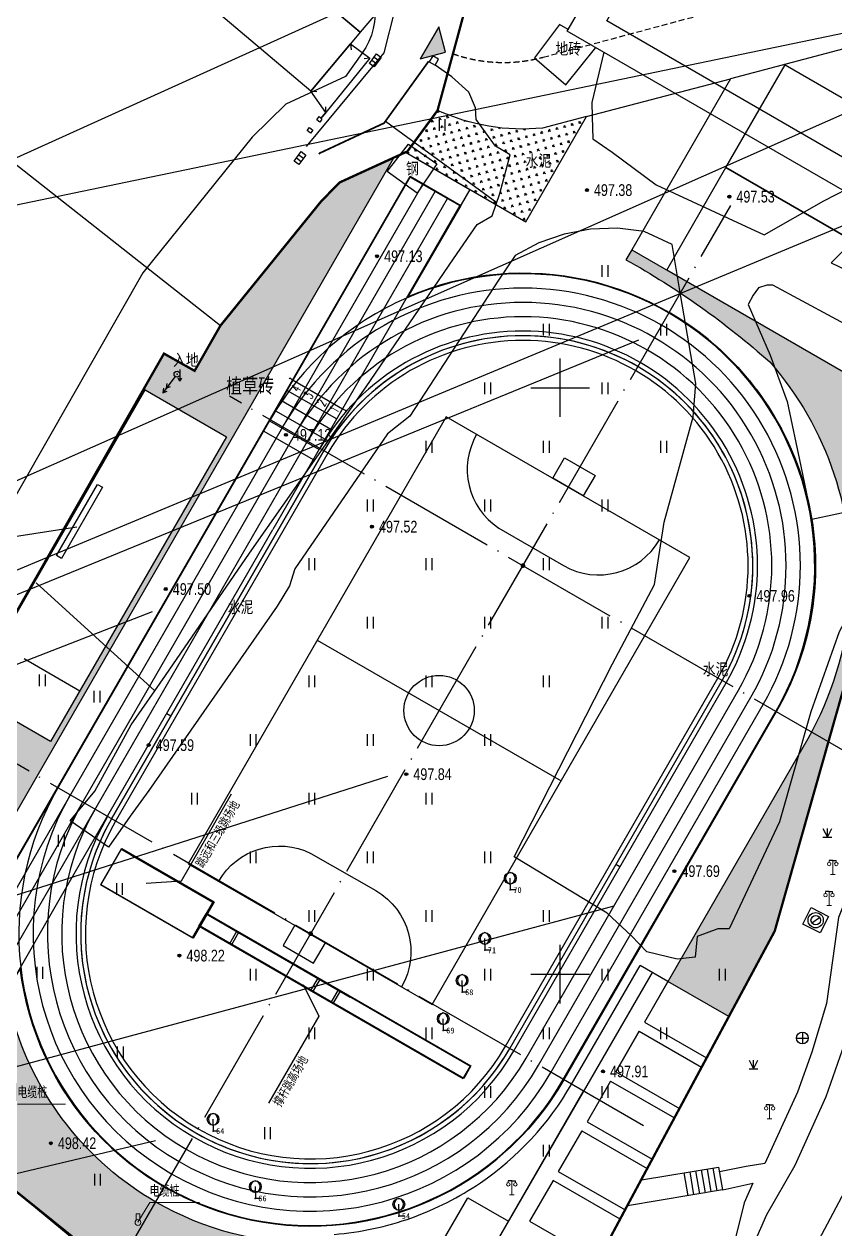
# Model space of a CAD drawing. Header units: millimetres. Extents: x 216654360 to 218309126, y 218099985 to 219647706.
# Drawn here: x 217254294 to 217323430, y 219128281 to 219230996 of the extents above; entities that cross this region are included whole.
import ezdxf
from ezdxf.enums import TextEntityAlignment as Align

# ---------------------------------------------------------------- set-up
doc = ezdxf.new("R2010")
doc.units = ezdxf.units.MM
doc.header["$LTSCALE"] = 1000
for name, pattern in [('__DASHED__', [0.75, 0.5, -0.25]), ('CENTER', [2, 1.25, -0.25, 0.25, -0.25]), ('DASH', [0.35, 0.25, -0.1]), ('DOTE', [2.4200000000000004, 2, -0.2, 0.02, -0.2]), ('X2', [3, 1, -1, 1]), ('X27', [1.5, 0.5, -0.5, 0.5]), ('X36', [2, 0.5, -1, 0.5])]:
    doc.linetypes.add(name, pattern=pattern)
doc.layers.add('A-ANNO-REVC', color=6, linetype='Continuous', plot=False)
for name, color, linetype in [('A-FLOR-STRS', 51, 'Continuous'), ('A-SITE-TER', 251, 'Continuous'), ('ATXT', 3, 'Continuous'), ('DOTE', 1, 'Continuous'), ('PUB_DIM', 3, 'Continuous'), ('PUB_TEXT', 7, 'Continuous'), ('XLD_landscape', 11, 'Continuous'), ('Xwho-plan-sport', 66, 'Continuous'), ('排水', 6, 'Continuous'), ('景观', 31, 'Continuous'), ('测绘建筑物外轮廓', 50, 'Continuous'), ('现状乔木', 5, 'Continuous'), ('现状植物', 3, 'Continuous'), ('球场', 150, 'Continuous')]:
    doc.layers.add(name, color=color, linetype=linetype)
doc.styles.add('_SIMPLEX', font='SIMPLEX.shx', dxfattribs={"width": 0.6})
doc.styles.add('MM', font='simhei.ttf', dxfattribs={"width": 0.75, "height": 6})
doc.styles.get("Standard").update_dxf_attribs({"font": 'gbenor.shx', "bigfont": 'gbcbig.shx'})
doc.styles.add('XDXT', font='')
doc.styles.add('xy', font='宋体')
doc.styles.add('ZDXT', font='')
doc.styles.add('细等线体', font='')
doc.styles.get('XDXT').set_extended_font_data('FZXiDengXian-Z06S')
doc.styles.get('ZDXT').set_extended_font_data('FZZhongDengXian-Z07S')
doc.styles.get('细等线体').set_extended_font_data('FZXiDengXian-Z06S')
doc.linetypes.add('X1', pattern='A,0,[5,dblct.shx,S=0.3,R=0,X=0,Y=0],-1.6,[5,dblct.shx,S=0.3,R=0,X=0,Y=0]', length=1.6)
doc.linetypes.add('X22_L', pattern='A,5,[14,dblct.shx,S=0.5,R=0,X=0,Y=0.25],5', length=10)
doc.linetypes.add('X23_L', pattern='A,4.5,[7,dblct.shx,S=1,R=0,X=0,Y=0],4.5,-0.5,[12,dblct.shx,S=1,R=0,X=0,Y=0],-0.5,0', length=10)
doc.linetypes.add('X6_L', pattern='A,0.75,[7,dblct.shx,S=0.5,R=0,X=0,Y=0],1.5,[5,dblct.shx,S=0.2,R=0,X=0,Y=0.4],0.75', length=3)
pattern_1 = [(359.999999999988, (-63844.88296464086, -570245.9926502109), (476.2500000000981, 476.2499999999026), [238.125, -714.3749999999999]), (90, (-63725.82046464086, -570365.0551502109), (-476.2499999999026, 476.2500000000981), [238.125, -714.375])]

# ---------------------------------------------------------------- blocks, each defined once
blk = doc.blocks.new('123gtyyjj')
at = {"color": 7, "linetype": 'Continuous', "flags": 128}
blk.add_lwpolyline([(-527.0574268995551, -1139.23840851459), (-519.791128333789, -1139.470122392522, -0.3713994630840571), (-516.2468867022253, -1142.726528272673, -0.002052766708854072), (-517.1386922465172, -1223.32203018124, 0.2248440029308962), (-514.781510246903, -1226.782325319247), (-507.3806189044117, -1229.406677968451), (-501.6573769803945, -1230.125347456546, -0.4073012685271469), (-496.4356623107014, -1236.685111815401), (-496.6782643723855, -1239.072775829642), (-499.8855561622622, -1243.655771415739), (-500.9868669137068, -1247.538445407816), (-503.2720945466135, -1262.195659277088), (-502.9813821780845, -1324.337881003972), (-500.9967422551126, -1351.24193974043)], format="xyb", dxfattribs=at)
blk = doc.blocks.new('A$C1AC2724C')
at = {"linetype": 'Continuous'}
h = blk.add_hatch(color=1, dxfattribs=at)
h.dxf.hatch_style = 1
h.paths.add_polyline_path([(-1578.000000000087, 1578.000000000116), (-1578.000000000029, -1578), (-1.455191522836685e-11, 0)])
at = {"color": 1, "linetype": 'Continuous', "flags": 128}
blk.add_lwpolyline([(-1578.000000000087, 1578.000000000116), (-1578.000000000029, -1578), (-1.455191522836685e-11, 0), (-1578.000000000058, 1578.000000000087)], dxfattribs=at)
blk = doc.blocks.new('gc041')
at = {"layer": 'A-SITE-TER'}
for p, q in [((-1, 0.5), (1, 0.5)), ((-1, -0.5), (-1, 0.5)), ((-0.3300000000000001, 0.5), (-0.3300000000000001, -0.5)), ((0.3300000000000001, 0.5), (0.3300000000000001, -0.5)), ((1, 0.5), (1, -0.5)), ((1, -0.5), (-1, -0.5))]:
    blk.add_line(p, q, dxfattribs=at)
blk = doc.blocks.new('gc011a')
at = {"layer": 'A-SITE-TER'}
for p, q in [((-0.6696933130433411, -0.4376195453416513), (0.6696933130433411, 0.4376195453416513)), ((0.8, -1.959370166115804e-16), (0.8, 0))]:
    blk.add_line(p, q, dxfattribs=at)
for radius in [1.3, 0.8]:
    blk.add_circle((0, 0), radius, dxfattribs=at)
blk = doc.blocks.new('gc097')
at = {"layer": 'A-SITE-TER', "lineweight": 15}
for p, q in [((-0.6, 2.4), (-0.6, 2.1)), ((0, 0), (0, 2.4)), ((0.6000000000000001, 2.4), (0.6000000000000001, 2.1)), ((-0.4, 0), (0.3999999999999999, 0))]:
    blk.add_line(p, q, dxfattribs=at)
at = {"layer": 'A-SITE-TER'}
for q in [(-0.6, 2.4), (0.6000000000000001, 2.4)]:
    blk.add_line((0, 2.4), q, dxfattribs=at)
at = {"layer": 'A-SITE-TER', "lineweight": 15}
for centre in [(-0.6, 1.8), (0.6000000000000001, 1.8)]:
    blk.add_circle(centre, 0.3, dxfattribs=at)
blk = doc.blocks.new('gc360')
at = {"layer": 'A-SITE-TER', "linetype": 'Continuous'}
for points in [[(0, 0.9999999999999911), (0, -1.000000000000009)], [(-1, -8.881784197001252e-15), (1, -8.881784197001252e-15)]]:
    blk.add_lwpolyline(points, dxfattribs=at)
blk.add_circle((0, -8.881784197001252e-15), 1, dxfattribs=at)
blk = doc.blocks.new('gc124')
at = {"layer": 'A-SITE-TER'}
for p, q in [((-0.75, 1.5), (0, 0)), ((-0.75, 0), (0.75, 0)), ((0, 0), (0, 1.5)), ((0, 0), (0.75, 1.5))]:
    blk.add_line(p, q, dxfattribs=at)
blk = doc.blocks.new('gc200')
at = {"layer": 'A-SITE-TER'}
h = blk.add_hatch(color=256, dxfattribs=at)
edge = h.paths.add_edge_path()
edge.add_arc((0, -5.551115123125783e-17), 0.2500000000000001, 0, 360)
blk.add_circle((0, -5.551115123125783e-17), 0.2500000000000001, dxfattribs=at)
blk = doc.blocks.new('gc121')
at = {"layer": 'A-SITE-TER'}
for p, q in [((-0.5, 0), (-0.5, 2)), ((0.5, 0), (0.5, 2))]:
    blk.add_line(p, q, dxfattribs=at)
blk = doc.blocks.new('gc170')
at = {"layer": 'A-SITE-TER', "linetype": 'Continuous'}
blk.add_circle((0, 0), 0.5, dxfattribs=at)
blk = doc.blocks.new('gc013a')
at = {"layer": 'A-SITE-TER', "linetype": 'Continuous'}
blk.add_line((0.5, 0), (4, 0), dxfattribs=at)
at = {"layer": 'A-SITE-TER', "linetype": 'Continuous', "flags": 128}
for points in [[(2.30721234484872, -0.40005657708628), (3, 0), (2.30721234484872, 0.4000565770862801)], [(3.30721234484872, -0.40005657708628), (4, 0), (3.30721234484872, 0.4000565770862801)]]:
    blk.add_lwpolyline(points, dxfattribs=at)
blk = doc.blocks.new('gc232')
at = {"layer": 'A-SITE-TER'}
blk.add_line((0.5, 0.8321662187126364), (0.5, -1.167833781287364), dxfattribs=at)
for points in [[(0.5, -1.167833781287364), (0.2000000000000001, -0.6482185390167003)], [(0.5, -1.167833781287364), (0.8, -0.6482185390167005)]]:
    blk.add_lwpolyline(points, dxfattribs=at)
blk.add_circle((0, 0), 0.5, dxfattribs=at)
blk = doc.blocks.new('gc370')
at = {"layer": 'A-SITE-TER', "lineweight": 15}
for points in [[(0, 1), (-0.2999999999999998, 1)], [(-0.2999999999999998, 1), (-0.2999999999999998, -0.09999999999999987)], [(0, 1), (0.2999999999999998, 1)], [(0.2999999999999998, 1), (0.2999999999999998, -0.09999999999999964)]]:
    blk.add_lwpolyline(points, dxfattribs=at)
blk.add_circle((0, -0.5), 0.5, dxfattribs=at)
blk = doc.blocks.new('gc143')
at = {"layer": 'A-SITE-TER'}
for p, q in [((2.498001805406602e-16, 1), (9.593355060531668e-17, 2)), ((2.498001805406602e-16, 1), (2.498001805406602e-16, 0)), ((1, 0), (0, 0))]:
    blk.add_line(p, q, dxfattribs=at)
for centre, start, end in [((0.2249999999999998, 2), 102.6803834918198, 257.3196165081802), ((-0.2249999999999998, 2), 282.6803834918198, 77.31961650818025)]:
    blk.add_arc(centre, 1.025, start, end, dxfattribs=at)
blk = doc.blocks.new('A$C09f80991')
at = {"layer": 'A-SITE-TER', "linetype": 'X22_L'}
blk.add_lwpolyline([(96.80441727308789, -304.2640831141616, 0.1500020036257929, 0.1500020036257929, 0), (101.0639113387733, -296.3641871665604, 0.1500019976735247, 0.1500019976735247, 0), (103.503446119139, -291.8371683387377, 0.150001998554918, 0.150001998554918, 0), (103.7713614291861, -291.336202080216, 0.1500019991546205, 0.1500019991546205, 0), (106.8951914843346, -285.5492973285727, 0.1500019995584452, 0.1500019995584452, 0), (112.2120762579725, -275.5955452280468, 0.1500019995232831, 0.1500019995232831, 0), (124.563637647283, -252.5969812900003, 0.1500019970047191, 0.1500019970047191, 0), (131.4208562414569, -228.4363109034603, 0.1500019996875129, 0.1500019996875129, 0), (136.9018733185076, -221.4112980511272, 0.1500019995552189, 0.1500019995552189, 0), (143.6754873098398, -212.8108607851027, 0.1500019995599257, 0.1500019995599257, 0), (148.5267507692624, -206.6219208464317, 0.150001998267992, 0.150001998267992, 0), (151.5841604621382, -202.9026184447575, 0.1500019974769869, 0.1500019974769869, 0), (157.2896734706301, -196.6912357104593, 0.1500019983344111, 0.1500019983344111, 0), (159.334759216581, -194.4768103980459, 0.1500019975095664, 0.1500019975095664, 0), (162.3393847070984, -190.9599084397487, 0.1500019987535852, 0.1500019987535852, 0), (167.5775806432357, -184.8868497244548, 0.1500019985253801, 0.1500019985253801, 0), (171.0947713805654, -180.7857939793321, 0.1500020001345159, 0.1500020001345159, 0), (171.3916973047308, -180.3496974004374, 0.1500020001111042, 0.1500020001111042, 0), (174.4326631739677, -174.9420146553894, 0.1500019998689305, 0.1500019998689305, 0), (176.5649921281147, -171.1501409587217, 0.1500019998820064, 0.1500019998820064, 0), (181.8955393239448, -161.7500720811659, 0.1500019979400238, 0.1500019979400238, 0), (179.4519770749612, -152.1075319104129, 0.150002000333998, 0.150002000333998, 0), (189.2925268666877, -133.7306198875012, 0.1500019986040233, 0.1500019986040233, 0)], format="xyseb", dxfattribs=at)
at = {"layer": 'A-SITE-TER', "linetype": 'X2', "flags": 128}
blk.add_lwpolyline([(62.0779160806851, -149.9965782547661), (90.68808076306595, -174.2012221279438), (89.20555424800841, -175.9487553118088), (60.90053112400346, -152.038156059687)], dxfattribs=at)
at = {"layer": 'A-SITE-TER', "linetype": 'Continuous', "flags": 128}
for points in [[(60.90053112400346, -152.038156059687), (72.47963811230147, -161.8195784482814), (79.28965935230372, -167.5723272821051), (89.20555424800841, -175.9487553118088), (88.36847187331296, -176.9467047348735), (84.99804700000095, -180.9648440000019), (57.57699562580092, -157.8011448498874)], [(88.36847187331296, -176.9467047348735), (90.0351559999981, -178.1503910000029), (86.26757799999905, -182.8027339999971), (84.99804700000095, -180.9648440000019), (88.36847187331296, -176.9467047348735)], [(88.36847187331296, -176.9467047348735), (88.43015579433995, -177.4428852401907)], [(90.0351559999981, -178.1503910000029), (89.53952612698777, -178.2163533300918)], [(84.99804700000095, -180.9648440000019), (85.49750113830669, -180.9882013050083)], [(86.26757799999905, -182.8027339999971), (86.2866254883993, -182.3030969384999)], [(106.25, -208.75), (106.25, -203.75)], [(103.75, -206.25), (108.75, -206.25)], [(106.25, -258.75), (106.25, -253.75)], [(103.75, -256.25), (108.75, -256.25)], [(116.8083373497648, -273.1926666028448), (117.1344316263567, -275.1443960687029)], [(117.3015012445394, -273.110268951772), (117.6275955211313, -275.0619984176301)], [(117.7946651392849, -273.0278713007283), (118.1207594158768, -274.9796007666155)], [(118.2878290340595, -272.9454736496555), (118.6139233106514, -274.8972031155427)], [(118.7809929288342, -272.8630759985826), (119.1070872054552, -274.8148054644698)], [(119.2741568235797, -272.7806783475098), (119.6002511002007, -274.7324078134261)], [(119.7673207183543, -272.698280696437), (120.0934149949462, -274.6500101623533)]]:
    blk.add_lwpolyline(points, dxfattribs=at)
at = {"layer": 'A-SITE-TER', "linetype": 'X27', "flags": 128}
blk.add_lwpolyline([(134.8856976401003, -192.0322364366439), (106.8502697871299, -175.8542375703983), (119.1806180338317, -154.5727326374326), (147.187623630336, -170.7997867597733)], close=True, dxfattribs=at)
at = {"layer": 'A-SITE-TER', "linetype": 'Continuous', "flags": 128}
for points in [[(120.0459364397102, -157.9094885399099), (143.856541821704, -171.7009890448535), (133.975005308137, -188.7109950711892), (110.2264461761806, -174.9657762444986)], [(95.384521484375, -177.948486328125), (95.081787109375, -178.462158203125), (95.58369944035076, -178.7579620483739), (95.88643381535076, -178.2442901733739)], [(85.94335899999714, -183.3496089999971), (85.75976600000286, -183.6132809999981), (85.50781300000381, -183.4042969999718), (85.6914059999981, -183.140625)], [(85.16992200000095, -184.3027339999971), (84.96289100000286, -184.548827999999), (84.68164100000286, -184.3242190000019), (84.88281300000381, -184.0820309999981)], [(93.31836857480812, -185.48073378345), (95.74905720842071, -187.1726726610505), (94.05576863721944, -189.6560022066988), (91.51583578038844, -187.8276169050077)], [(127.6575689594611, -250.574291152443), (129.1211121974629, -251.3319867115642), (128.4300751197443, -252.7181837987446), (126.9553118121403, -251.9829953210137)]]:
    blk.add_lwpolyline(points, close=True, dxfattribs=at)
at = {"layer": 'A-SITE-TER', "linetype": 'X6_L', "flags": 128}
blk.add_lwpolyline([(191.0625303002889, -160.4266123592679), (185.705077999999, -170.8789059999981), (185.0078130000038, -172.328125), (177.4414059999981, -186.548827999999), (168.7929690000019, -202.7070309999981), (150.9772021998942, -236.2345584657451), (150.5300181432103, -237.0761150436883), (123.6933589999971, -287.580077999999), (111.1864597258391, -311.0288544124342)], dxfattribs=at)
at = {"layer": 'A-SITE-TER', "linetype": 'X36', "flags": 128}
for points in [[(87.48399999999674, -168.2939999999944), (92.0195309999981, -172.923827999999), (92.15820299999905, -174.0039059999981), (91.21289100000286, -177.703125), (84.58544872657512, -185.6978927998571)], [(109.9687092112727, -177.6537503059371), (108.9598914315575, -181.9312358049792), (108.9885912700556, -183.1499851675762), (109.0329892090813, -185.0353602308314), (110.6978811268636, -186.1814254127094), (114.427743882814, -188.9608482763579), (123.6470510157524, -193.2248675479204), (128.7466728532163, -190.330073702411), (130.7225491300924, -189.3039938929141)], [(142.9352615165117, -213.7507232434873), (142.280417745118, -213.3153369258507), (140.6982017253176, -214.3981273303507), (140.0743419571663, -215.2061759006756), (137.8050488364242, -217.6943892460258), (131.3875639301259, -224.5990214635967), (130.0556460373919, -227.0785311871441), (127.6405827980489, -233.8870079192275), (124.9430471003579, -243.2548482344137), (120.6533019704802, -252.3939088213665), (119.7022822205909, -252.3962530633435), (117.9309113019553, -253.0264052569109), (117.7615718143934, -254.8029749049165), (116.2375849918171, -254.9721676598419), (113.6552735106961, -254.3376844376617), (112.3429653328785, -252.9841091464332), (110.2686380317318, -251.0383467435022), (102.3229495284613, -246.2498750564409), (110.7277350552613, -229.7843600161723), (114.3014170458482, -223.0394521435956), (115.1153548486764, -217.7161129643791), (117.5810888272827, -208.7226822140219), (117.8254747595929, -205.8938239967974), (116.5510433760355, -198.4757689920953), (115.7900211308151, -194.0461033796601), (113.4111384758144, -192.9232874095906), (111.1339612691081, -192.6517658576777), (108.8419572961866, -192.7290819095797), (106.5882542766922, -193.1534434107016), (104.4250921297935, -193.9150138341065), (102.4026120739873, -194.9961402871995), (100.9956937132811, -197.0714734727517), (93.42828070468386, -208.6704464468348), (91.53964913426898, -210.1907896562188), (83.63284256469342, -221.6913524353586), (83.17217056103982, -223.1549684951897), (82.11329685430974, -224.883540715382), (71.1687336207251, -240.5910946086806), (69.59751847357256, -242.7795195350191), (67.73813746185624, -245.4177176863304), (64.48332370206481, -243.1848164986004), (66.57977929955814, -240.6374529154855), (69.68363487313036, -234.9951254003099), (72.59085416368907, -230.8018779813137), (79.75288569094846, -220.35911233566), (89.70275337956264, -206.1920791563462), (97.16282476967899, -195.2681306825543), (99.1829831249488, -192.3477706100384), (100.4422692695807, -191.6013309520786), (101.1197485633602, -189.7025979130995), (101.9987137232674, -186.3937444659823), (100.7261109303799, -185.6643583477126), (99.10258126835106, -183.3932288339129), (99.02140364443767, -182.3928500701732), (98.4531685738475, -181.0680245204421), (97.01905060201534, -179.7431989707111), (95.58369944035076, -178.7579620483739)], [(171.0837755060638, -187.9878140671935), (169.4035621061921, -188.8604961404053), (166.1423854544119, -190.8782495558262), (163.788758264709, -192.571033270593), (161.8728994118865, -194.2900366923132), (157.9944000142277, -197.6366446117463), (155.4476475513948, -200.090669825091), (154.4859412887308, -201.0415412587754), (152.3164488822222, -203.9641781575629), (151.7522074003064, -205.2279037914705), (150.8265191578248, -208.2027475011419), (149.57541048032, -212.4581216640072), (149.0572966479522, -215.5907065303181), (148.1114285969525, -218.9319102035079), (145.5783113643702, -224.3491449433786), (138.6062051724875, -231.7262783621263), (136.7937909374596, -235.0453948095383), (134.733857927582, -239.5393331637897), (129.9901806444395, -251.4153439767833), (128.9572543373215, -258.7601173692965), (127.7141042158764, -262.9007597977179), (126.4792208425351, -266.3027622024238), (123.7073473145138, -272.3951620658918), (122.1150587194425, -272.6454054223432), (119.8365914841997, -273.1128779602586)], [(133.8513629701047, -191.0858269057062), (129.3524325326143, -195.6020601686905), (133.9353305237019, -197.8166683382879), (135.7662374018983, -200.0369871064904), (133.1148947312031, -202.2233225110103), (124.3944139537634, -197.5103545823076), (123.8707700084487, -197.5103545823076), (123.1588505643595, -197.734835541778), (122.7035541453224, -198.35520027639), (122.289647161233, -199.1658101351059), (124.148346067348, -203.4787506932335), (125.6204401877476, -207.4234918071015), (126.763224447117, -212.9387959628948), (127.7043686372053, -217.4728387349751), (132.9814986757119, -216.3309314169746), (137.9689995463705, -212.2963939394103), (143.9107153812656, -205.4475974129746), (149.5059757554554, -199.902467135631), (152.5883301380964, -198.1975244143105), (153.4883319952933, -197.8171975028235), (154.9036208617617, -199.2888436654175)], [(136.1027715928503, -253.7606589893985), (135.2561019324348, -255.2266458771483), (132.1935948382888, -253.6854062745406), (131.9328254327993, -255.3911543352006), (131.3553856855433, -258.8573972305167), (130.6847963779583, -261.5806810977228), (128.9172573414107, -266.6963000614196), (126.2513521091896, -272.5674830880016), (123.856098625547, -276.7605165277782), (117.8302141788008, -290.451332902594), (112.022400740243, -303.4658255793911), (110.3736746956711, -307.6445519628469)], [(120.1256876733096, -274.6446180545317), (122.690926043666, -274.0569595383131), (121.9338788617169, -275.7581837290782), (121.8039363695425, -276.3413346816669), (121.2332454274001, -278.5999152166769), (117.999819372606, -285.085307593894), (113.8772005700157, -293.5038862041256), (112.0112725589715, -296.8604578446248), (111.1141969216114, -299.8886601681006), (109.0616452863324, -303.3382215571764), (107.9123048993933, -306.7081866477674)]]:
    blk.add_lwpolyline(points, dxfattribs=at)
at = {"layer": 'A-SITE-TER', "linetype": 'X36'}
blk.add_lwpolyline([(98.20878150479984, -174.4197322147375, 2.498899000512427e-06, 2.498899000512427e-06, 0), (101.4599624432158, -176.1848435731663, 2.496391932578286e-06, 2.496391932578286e-06, 0), (102.7832198096148, -177.100233389443, 2.496618073008211e-06, 2.496618073008211e-06, 0), (104.0779769936635, -178.1304427851574, 2.4968165374389e-06, 2.4968165374389e-06, 0)], format="xyseb", dxfattribs=at)
at = {"layer": 'A-SITE-TER', "linetype": 'X1', "flags": 128}
for points in [[(106.931691370788, -175.7137083817797), (106.1907328351808, -175.2951361494488), (104.0779769936635, -178.1304427851574), (106.7434472427994, -180.4247997380735), (109.2844694027153, -177.2589059359743)], [(91.34961717110127, -183.5409889519215), (100.8532689722779, -190.4494452462241)], [(71.69971430476289, -232.0872195878183), (61.57744521214045, -222.8798089690099)]]:
    blk.add_lwpolyline(points, dxfattribs=at)
at = {"layer": 'A-SITE-TER', "linetype": 'X22_L', "const_width": 0.15, "flags": 128}
for points in [[(95.041748046875, -178.420166015625), (91.238525390625, -183.695068359375), (85.754638671875, -186.255126953125), (85.67774688079953, -186.34409936663)], [(85.85921366148978, -183.2798141198582), (86.26757799999905, -182.8027339999971)]]:
    blk.add_lwpolyline(points, dxfattribs=at)
at = {"layer": 'A-SITE-TER', "linetype": 'X23_L', "flags": 128}
blk.add_lwpolyline([(87.1562589162786, -185.600804547139, 0, 0, 0), (82.56129956900259, -189.7360051471333, 0, 0, 0), (80.95711016980931, -191.8353917505592, 0, 0, 0), (74.81936468437198, -199.2717887269682, 0, 0, 0), (67.68829524112516, -212.2979102944664, 0, 0, 0), (46.06752723280806, -249.7376732150733, 0, 0, 0), (44.29284160281532, -252.7427969663404, 0, 0, 0), (41.79812737283646, -257.9100089522544, 0, 0, 0), (43.79909658644465, -259.4419961668027, 0, 0, 0), (45.61815884249518, -260.0651773364225, 0, 0, 0), (44.29284160281532, -261.9606874422752, 0, 0, 0), (45.30096608723397, -262.9232382057235, 2.49840787098238e-06, 2.49840787098238e-06, 0), (49.72929053762346, -266.4036561075482, 0, 0, 0)], format="xyseb", dxfattribs=at)
at = {"layer": 'A-SITE-TER', "linetype": 'X1', "flags": 128}
for points in [[(61.07122554056696, -223.7564080094453, 1.997481943322365e-06, 1.997481943322365e-06, 0), (64.36925768083893, -226.7742964311619, 1.997481943322365e-06, 1.997481943322365e-06, 0), (65.38620934300707, -231.8144340732251, 1.997481943322365e-06, 1.997481943322365e-06, 0), (59.51348553871503, -246.19620242581, 1.998622312721862e-06, 1.998622312721862e-06, 0), (58.88990614141221, -247.0089698371594, 1.998498020300825e-06, 1.998498020300825e-06, 0), (60.93157923404942, -249.4836606247118, 1.998108772350884e-06, 1.998108772350884e-06, 0), (61.37800791609334, -250.2971816451172, 1.998120572983925e-06, 1.998120572983925e-06, 0), (63.42656280338997, -248.9850943776837, 1.998307105952281e-06, 1.998307105952281e-06, 0), (65.13369187613716, -247.7779202624224, 1.998465534084616e-06, 1.998465534084616e-06, 0), (66.9459348131204, -245.8884607680666, 1.998362938018693e-06, 1.998362938018693e-06, 0), (67.73813746185624, -245.4177176863304, 1.998362938018693e-06, 1.998362938018693e-06, 0)], [(69.59751847357256, -242.7795195350191, 1.998362938018693e-06, 1.998362938018693e-06, 0), (72.52718131279107, -245.6261509730248, 1.998120683181527e-06, 1.998120683181527e-06, 0), (74.48283197163255, -252.4121855764242, 1.997854926176177e-06, 1.997854926176177e-06, 0), (79.21184589518816, -261.6150983838015, 1.997842781627801e-06, 1.997842781627801e-06, 0), (80.60496533551486, -264.4349421378574, 1.998037225725218e-06, 1.998037225725218e-06, 0), (82.71268145789509, -265.7199533070379, 1.998142568273117e-06, 1.998142568273117e-06, 0), (88.2758354973339, -265.6155246178387, 1.998214574150336e-06, 1.998214574150336e-06, 0), (96.24539774848381, -269.6425424871559, 1.998395421408297e-06, 1.998395421408297e-06, 0), (104.5402912943391, -274.8837322705658, 1.998188074013968e-06, 1.998188074013968e-06, 0), (111.5299353791052, -276.8725827218441, 1.99749410722004e-06, 1.99749410722004e-06, 0)]]:
    blk.add_lwpolyline(points, format="xyseb", dxfattribs=at)
at = {"layer": 'A-SITE-TER', "linetype": 'X22_L', "flags": 128}
blk.add_lwpolyline([(49.72929053762346, -266.4036561075482, 0.1500024981495797, 0.1500024981495797, 0), (69.64159179336275, -282.8522285785293, 0.150001999958344, 0.150001999958344, 0), (77.78769819199806, -289.1986690192716, 0.150001999958344, 0.150001999958344, 0), (72.73261934658512, -297.1928520847578, 0.150001999958344, 0.150001999958344, 0), (76.08135819243034, -299.1259905973275, 0.150001999958344, 0.150001999958344, 0), (77.93814814122743, -299.7799292769632, 0.150001999958344, 0.150001999958344, 0), (97.23758762062062, -304.3670394784131, 0.150001999958344, 0.150001999958344, 0)], format="xyseb", dxfattribs=at)
at = {"layer": 'A-SITE-TER', "linetype": 'Continuous', "lineweight": 13}
for points in [[(59.9841001953173, -267.3275954420387), (64.08044839973445, -267.3275954420387)], [(70.2521842912247, -277.3927237172029), (71.2616399404651, -275.7306878859526), (75.49449080968043, -275.7306878859526)]]:
    blk.add_lwpolyline(points, dxfattribs=at)
at = {"layer": 'A-SITE-TER', "linetype": 'Continuous'}
for points in [[(113.176688144682, -273.7994412819389), (119.7673207183543, -272.698280696437)], [(120.0934149949462, -274.6500101623533), (111.9943218141852, -276.0032038185163)]]:
    blk.add_lwpolyline(points, dxfattribs=at)
for p in [(102.0040000000154, -249.073000000004), (99.82800000000861, -254.2119999999995), (97.89400000000023, -257.7880000000005), (96.28500000000349, -261.054999999993), (76.66099999999278, -269.625), (80.2609999999986, -275.3660000000091), (92.49600000001374, -276.8729999999923)]:
    blk.add_point(p, dxfattribs=at)
at = {"layer": 'A-SITE-TER', "linetype": 'Continuous', "xscale": 0.5, "yscale": 0.5, "rotation": 53.60326}
for p in [(90.49389265448553, -178.3456769475888), (84.06420465451083, -186.6738019475888)]:
    blk.add_blockref('gc041', p, dxfattribs=at)
at = {"layer": 'A-SITE-TER', "linetype": 'Continuous', "xscale": 0.5, "yscale": 0.5}
for name, p in [('gc121', (96.20557236892637, -184.3510910198675)), ('gc121', (110.0872949087061, -196.7956965808116)), ('gc121', (105.0872949087061, -201.7956965808116)), ('gc121', (115.0872949087061, -201.7956965808116)), ('gc121', (100.0872949087061, -206.7956965808116)), ('gc121', (110.0872949087061, -206.7956965808116)), ('gc121', (95.0872949087061, -211.7956965808116)), ('gc121', (105.0872949087061, -211.7956965808116)), ('gc121', (115.0872949087061, -211.7956965808116)), ('gc121', (90.0872949087061, -216.7956965808116)), ('gc121', (100.0872949087061, -216.7956965808116)), ('gc121', (110.0872949087061, -216.7956965808116)), ('gc121', (85.0872949087061, -221.7956965808116)), ('gc121', (95.0872949087061, -221.7956965808116)), ('gc121', (105.0872949087061, -221.7956965808116)), ('gc121', (90.0872949087061, -226.7956965808116)), ('gc121', (100.0872949087061, -226.7956965808116)), ('gc121', (110.0872949087061, -226.7956965808116)), ('gc121', (62.10758885438554, -231.7081612388138)), ('gc121', (85.0872949087061, -231.7956965808116)), ('gc121', (95.0872949087061, -231.7956965808116)), ('gc121', (105.0872949087061, -231.7956965808116)), ('gc121', (66.77141561603639, -233.1037081958202)), ('gc121', (80.0872949087061, -236.7956965808116)), ('gc121', (90.0872949087061, -236.7956965808116)), ('gc121', (100.0872949087061, -236.7956965808116)), ('gc121', (75.0872949087061, -241.7956965808116)), ('gc121', (85.0872949087061, -241.7956965808116)), ('gc121', (95.0872949087061, -241.7956965808116)), ('gc121', (63.73541847756132, -245.3772946400277)), ('gc124', (129.0396047161194, -244.5700144120783)), ('gc121', (80.0872949087061, -246.7956965808116)), ('gc121', (90.0872949087061, -246.7956965808116)), ('gc121', (100.0872949087061, -246.7956965808116)), ('gc121', (68.69319501542486, -249.5003600826894)), ('gc121', (85.0872949087061, -251.7956965808116)), ('gc121', (95.0872949087061, -251.7956965808116)), ('gc121', (105.0872949087061, -251.7956965808116)), ('gc121', (61.89846775637125, -256.6396819212532)), ('gc121', (80.0872949087061, -256.7956965808116)), ('gc121', (90.0872949087061, -256.7956965808116)), ('gc121', (100.0872949087061, -256.7956965808116)), ('gc121', (110.0872949087061, -256.7956965808116)), ('gc121', (120.0872949087061, -256.7956965808116)), ('gc121', (85.0872949087061, -261.7956965808116)), ('gc121', (95.0872949087061, -261.7956965808116)), ('gc121', (105.0872949087061, -261.7956965808116)), ('gc121', (115.0872949087061, -261.7956965808116)), ('gc121', (68.76946861343458, -263.4095351668657)), ('gc124', (122.7320867009985, -264.3303549631382)), ('gc121', (100.0872949087061, -266.7956965808116)), ('gc121', (110.0872949087061, -266.7956965808116)), ('gc121', (81.31551431823755, -270.3044022976537)), ('gc121', (105.0872949087061, -271.7956965808116)), ('gc121', (66.81786302797263, -274.2741743090155))]:
    blk.add_blockref(name, p, dxfattribs=at)
at = {"layer": 'A-SITE-TER', "linetype": 'Continuous', "xscale": 0.5, "yscale": 0.5, "zscale": 0.5}
for name, p in [('gc200', (108.530517578125, -189.405029296875)), ('gc200', (120.6805074839504, -189.9655355989526)), ('gc200', (90.645263671875, -195.044189453125)), ('gc232', (73.58434790259344, -205.1033853309928)), ('gc170', (73.58434790259344, -205.1033853309928)), ('gc200', (82.86885459945188, -210.2727599752252)), ('gc200', (90.207275390625, -218.100830078125)), ('gc200', (72.624267578125, -223.417236328125)), ('gc200', (122.388916015625, -223.999755859375)), ('gc200', (71.165771484375, -236.725341796875)), ('gc200', (93.13525903472328, -239.2006345670379)), ('gc200', (115.995361328125, -247.468017578125)), ('gc097', (129.4960052659735, -247.7547562880209)), ('gc143', (102.0042401366518, -249.0726454987016)), ('gc097', (129.1788127703476, -250.4101967722818)), ('gc011a', (128.0410170221876, -251.6518642459414)), ('gc143', (99.82829279408907, -254.2119310828275)), ('gc200', (73.789306640625, -254.666748046875)), ('gc143', (97.89409823543974, -257.7883644829271)), ('gc143', (96.28540529604652, -261.0550733323034)), ('gc360', (126.9071557262214, -261.6938902809343)), ('gc200', (109.906005859375, -264.544189453125)), ('gc097', (124.1124065203476, -268.5850014597818)), ('gc143', (76.6607975125371, -269.6250268824224)), ('gc200', (62.82475289789727, -270.6632366942649)), ('gc143', (80.26132946042344, -275.3659880510822)), ('gc097', (102.1325279060984, -275.0698391115875)), ('gc143', (92.49558880372206, -276.8733093317715)), ('gc370', (70.2521842912247, -277.1714824231749))]:
    blk.add_blockref(name, p, dxfattribs=at)
at = {"layer": 'A-SITE-TER', "linetype": 'Continuous', "xscale": 0.5000000000000001, "yscale": 0.5000000000000001, "zscale": 0.5000000000000001, "rotation": 232.5298593359277}
blk.add_blockref('gc013a', (73.58434790259344, -205.1033853309928), dxfattribs=at)
at = {"layer": 'A-SITE-TER', "linetype": 'Continuous', "style": 'XDXT', "width": 0.8}
for s, p in [('地砖', (105.8591376378317, -177.8530711179483)), ('水泥', (103.3081409012957, -187.4016209432448)), ('水泥', (77.90584354905877, -225.4549867222377)), ('水泥', (118.41127353927, -230.7562034043949))]:
    blk.add_text(s, height=1, dxfattribs=at).set_placement(p)
at = {"layer": 'A-SITE-TER', "linetype": 'Continuous', "width": 0.8}
for s, height, style, p in [('钢', 1, 'XDXT', (93.65504764692741, -187.5477640982717)), ('入地', 1, 'XDXT', (74.34061529306928, -203.8612631747383)), ('植草砖', 1.25, '细等线体', (79.81789980860776, -206.0679949293553))]:
    blk.add_text(s, height=height, dxfattribs=dict(at, style=style)).set_placement(p, align=Align.MIDDLE)
at = {"layer": 'A-SITE-TER', "linetype": 'Continuous', "style": 'ZDXT', "width": 0.8}
for s, p in [('497.38', (109.1305175781308, -189.405029296875)), ('497.53', (121.2805074839562, -189.9655355989526)), ('497.13', (91.24526367188082, -195.044189453125)), ('497.13', (83.4688545994577, -210.2727599752252)), ('497.52', (90.80727539063082, -218.100830078125)), ('497.50', (73.22426757813082, -223.417236328125)), ('497.96', (122.9889160156308, -223.999755859375)), ('497.59', (71.76577148438082, -236.725341796875)), ('497.84', (93.7352590347291, -239.2006345670379)), ('497.69', (116.5953613281308, -247.468017578125)), ('498.22', (74.38930664063082, -254.666748046875)), ('497.91', (110.5060058593808, -264.544189453125)), ('498.42', (63.42475289790309, -270.6632366942649))]:
    blk.add_text(s, height=1, dxfattribs=at).set_placement(p, align=Align.MIDDLE_LEFT)
at = {"layer": 'A-SITE-TER', "linetype": 'Continuous', "style": 'xy'}
for s, p in [('70', (102.254000041401, -249.3230001133052)), ('71', (100.0780000414234, -254.4620001133007)), ('68', (98.14400004144409, -258.0380001133017)), ('69', (96.53500004141824, -261.3050001132942)), ('64', (76.91100004140753, -269.8750001133012)), ('66', (80.51100004144246, -275.6160001133103)), ('54', (92.74600004142849, -277.1230001132935))]:
    blk.add_text(s, height=0.5, dxfattribs=at).set_placement(p)
at = {"layer": 'A-SITE-TER', "linetype": 'Continuous'}
for p in [(59.96454712268314, -266.8275954420387), (71.24208686783095, -275.2306878859526)]:
    blk.add_text('电缆桩', height=1, dxfattribs=at).set_placement(p)
blk = doc.blocks.new('A$C19C21198')
at = {"color": 7, "linetype": 'Continuous', "ltscale": 9000, "const_width": 100}
blk.add_lwpolyline([(50.000298589468, 50.00013936805772), (3550.000298589002, 50.00013936805772), (3550.000298589002, 9050.000139368058), (50.000298589468, 9050.000139368058)], close=True, dxfattribs=at)
at = {"layer": '球场'}
for p, q in [((1190.000299185049, 9050.000139368058), (1190.000299185573, 35050.00013936797)), ((2410.00029799348, 35050.00013936797), (1190.000299185573, 35050.00013936797)), ((2410.000297992956, 9050.000139368058), (2410.00029799348, 35050.00013936797)), ((1190.000299185049, 23250.00013936806), (1190.000299185049, 9050.000139368058)), ((2410.000297993189, 9050.000139368058), (2410.000297993189, 23250.00013936806)), ((2410.000297992956, 22250.00014234829), (1190.000299185049, 22250.00014234829)), ((2410.000297992956, 22050.00013936806), (1190.000299185049, 22050.00013936806)), ((2410.000297992956, 20250.00014234829), (1190.000299185049, 20250.00014234829)), ((2410.000297992956, 20050.00013936806), (1190.000299185049, 20050.00013936806)), ((2410.000297992956, 12250.00014234829), (1190.000299185049, 12250.00014234829)), ((2410.000297992956, 12050.00013936806), (1190.000299185049, 12050.00013936806)), ((1190.000299185049, 9050.000139368058), (2410.000297993189, 9050.000139368058)), ((3550.000298589002, 1050.000139368116), (3550.000298589002, 9050.000139368058))]:
    blk.add_line(p, q, dxfattribs=at)
blk = doc.blocks.new('A$C9d9988ea')
at = {"linetype": 'CENTER', "ltscale": 1000}
for p, q in [((50.00000001490116, -20049.81085276604), (4930.00000013411, -20049.81085270643)), ((50.00000010430813, -21050), (4930.000000149012, -21050)), ((50.00000007450581, -22050), (4930.000000119209, -22050)), ((50.00000008940697, -23049.9999999404), (4930.000000074506, -23049.9999999404)), ((50.00000008940697, -24050), (4930.000000104308, -24050)), ((50.00000005960464, -25050), (4930.000000119209, -25050))]:
    blk.add_line(p, q, dxfattribs=at)
at = {"color": 7, "linetype": 'Continuous', "ltscale": 10000, "const_width": 200}
for points in [[(24930.00000008941, -24044.9999999404, -1), (24930.00000014901, -23844.9999999404, -1)], [(24930.00000017881, -60269.9999999404, -1), (24930.00000019372, -60069.9999999404, -1)]]:
    blk.add_lwpolyline(points, format="xyb", close=True, dxfattribs=at)
at = {"layer": 'ATXT'}
for p, q in [((-290.0019743293524, -20089.62170547247), (-290.0019743442535, -20009.62170547247)), ((-250.0019743293524, -20009.62170547247), (-290.0019743442535, -20009.62170547247)), ((-250.0019742846489, -20089.62170547247), (-290.0019743293524, -20089.62170547247)), ((-250.0019743293524, -20009.62170547247), (-250.0019742846489, -20089.62170547247)), ((50.00000001490116, -20049.81085276604), (-250.0019743293524, -20049.81085276604)), ((4930.001974478364, -20049.81085276604), (5230.001974523067, -20049.81085276604)), ((5230.001974478364, -20009.81085270643), (5230.001974523067, -20089.81085270643)), ((5230.001974478364, -20009.81085270643), (5270.001974523067, -20009.81085270643)), ((5230.001974523067, -20089.81085270643), (5270.001974508166, -20089.81085270643)), ((5270.001974508166, -20089.81085270643), (5270.001974523067, -20009.81085270643))]:
    blk.add_line(p, q, dxfattribs=at)
at = {"layer": 'DOTE', "linetype": 'DOTE', "ltscale": 5}
for p, q in [((24930.00000025332, -102415.7085450888), (24930.0000000298, 11517.96032255888)), ((57718.98186643422, -23944.99999988079), (-3962.862376064062, -23945)), ((57718.98186649382, -60169.99999988079), (-3962.862375989556, -60170))]:
    blk.add_line(p, q, dxfattribs=at)
at = {"layer": 'PUB_DIM'}
for points in [[(10626.34603092074, -63449.13178175688), (13143.93674877286, -61781.79368013144), (13143.93674878776, -53219.01572149992)], [(26538.60567571223, -64241.75728327036), (29056.19639360905, -65909.09538477659), (29056.19639366865, -74471.87334352732)]]:
    blk.add_lwpolyline(points, dxfattribs=at)
at = {"layer": 'Xwho-plan-sport', "color": 0}
for p, q in [((1.639127731323242e-07, -85100), (1.490116119384766e-08, 0)), ((1.490116119384766e-08, 0), (4980.000000059605, 0)), ((4980.000000059605, 0), (4980.000000119209, -8995.003344476223)), ((50.00000010430813, -85049.9999999404), (50.00000004470348, -50)), ((50.00000004470348, -50), (4930.000000059605, -49.99999994039536)), ((4930.000000059605, -49.99999994039536), (4930.000000119209, -31937.4999999404)), ((44930.00000017881, -60169.9999999404), (44930.00000014901, -23944.9999999404)), ((49860.00000019372, -60169.9999999404), (49860.00000010431, -23944.9999999404)), ((4930.000000208616, -68162.4999999404), (4930.000000119209, -31937.4999999404)), ((4930.000000223517, -85049.9999999404), (4930.000000208616, -68162.4999999404))]:
    blk.add_line(p, q, dxfattribs=at)
at = {"layer": 'Xwho-plan-sport'}
for p, q in [((50.00000022351742, -85050.0000000596), (50.00000004470348, -50)), ((1270.000000223517, -85050), (1270.000000089407, -50)), ((2490.000000238419, -85050), (2490.000000044703, -50)), ((3710.00000025332, -85050), (3710.000000044703, -50)), ((46150.00000017881, -60169.99999988079), (46150.00000007451, -23944.9999999404)), ((47370.00000020862, -60169.9999999404), (47370.00000007451, -23944.9999999404)), ((48590.00000025332, -60169.9999999404), (48590.00000010431, -23944.99999988079)), ((49810.00000020862, -60169.99999988079), (49810.00000013411, -23944.9999999404))]:
    blk.add_line(p, q, dxfattribs=at)
at = {"layer": 'Xwho-plan-sport', "color": 5}
for p, q in [((5330.00000013411, -60169.9999999404), (5330.000000029802, -23944.9999999404)), ((44530.00000019372, -60169.9999999404), (44530.00000016391, -23944.9999999404))]:
    blk.add_line(p, q, dxfattribs=at)
for points in [[(23412.39733311534, -14214.91069424152), (26412.39733314514, -14214.91069430113), (26412.39733316004, -16214.91069430113), (23412.39733308554, -16214.91069430113)], [(12912.39733290672, -60214.91069418192), (36912.39733317494, -60214.91069418192), (36912.39733317494, -16214.91069430113), (12912.39733284712, -16214.91069430113)], [(23412.39733307064, -62214.91069412231), (26412.39733310044, -62214.91069412231), (26412.39733308554, -60214.91069406271), (23412.39733305573, -60214.91069406271)]]:
    blk.add_lwpolyline(points, close=True, dxfattribs=at)
for points in [[(15912.39733314514, -16214.91069430113, 0.3959280087982425), (21535.65421596169, -22203.07106477022), (27912.39733317494, -22214.91069424152, 0.4134964314574507), (33912.39733317494, -16214.91069424152, 583.8935546243423)], [(15912.39733301103, -60214.91069430113, -0.3959280087982425), (21535.65421584249, -54226.75032377243), (27912.39733304083, -54214.91069436073, -0.4134964314574507), (33912.39733307064, -60214.91069442034, -583.8935546243423)]]:
    blk.add_lwpolyline(points, format="xyb", dxfattribs=at)
blk.add_lwpolyline([(12912.39733284712, -38214.91069418192), (36912.39733310044, -38214.91069424152)], dxfattribs=at)
blk.add_circle((24912.39733307064, -38214.91069430113), 2999.99999996104, dxfattribs=at)
at = {"layer": 'Xwho-plan-sport'}
for centre, radius, start, end in [((24930.00000013411, -23944.9999999404), 24880, 0, 143.5001591092022), ((24930.00000013411, -23944.9999999404), 23660, 0, 180), ((24930.00000013411, -23944.9999999404), 22440, 0, 180), ((24930.00000013411, -23944.9999999404), 21220, 0, 180), ((24930.00000013411, -23944.9999999404), 24880, 143.5001591092022, 180), ((24930.00000017881, -60169.9999999404), 24880, 180, 216.4998408907978), ((24930.00000017881, -60169.9999999404), 23660, 180, 0), ((24930.00000017881, -60169.9999999404), 22440, 180, 0), ((24930.00000017881, -60169.9999999404), 21220, 180, 0), ((24930.00000017881, -60169.9999999404), 24880, 216.4998408907978, 0)]:
    blk.add_arc(centre, radius, start, end, dxfattribs=at)
at = {"layer": 'Xwho-plan-sport', "color": 0}
for centre, radius, start, end in [((24930.00000013411, -23944.9999999404), 24930, 0, 143.1530934546057), ((24930.00000013411, -23944.9999999404), 20000, 0, 180), ((24930.00000017881, -60169.9999999404), 20000, 180, 0), ((24930.00000017881, -60169.9999999404), 24930, 216.8469108142622, 0)]:
    blk.add_arc(centre, radius, start, end, dxfattribs=at)
at = {"layer": 'Xwho-plan-sport', "color": 5}
for centre, start, end in [((24930.00000013411, -23944.9999999404), 0, 180), ((24930.00000017881, -60169.9999999404), 180, 0)]:
    blk.add_arc(centre, 19600, start, end, dxfattribs=at)
at = {"layer": '现状植物'}
for points in [[(7359.98254057765, -61914.91099274158), (16459.98254048824, -61914.91099280119), (16459.98254050314, -65514.91099280119), (7359.982540562749, -65514.91099280119)], [(16459.98254051805, -63104.91099327803), (42409.98254045844, -63104.91099339724), (42409.98254053295, -64324.91099232435), (16459.98254047334, -64324.91099232435)]]:
    blk.add_lwpolyline(points, close=True, dxfattribs=at)
at = {"layer": '球场'}
for p, q in [((44930.00000016391, -42057.4999999404), (44530.00000016391, -42057.49999982119)), ((4930.00000013411, -50050), (5330.000000089407, -50050))]:
    blk.add_line(p, q, dxfattribs=at)
at = {"layer": '球场', "xscale": -0.9999999999999999, "rotation": 270}
blk.add_blockref('A$C19C21198', (7309.982401192188, -65564.91129142046), dxfattribs=at)
at = {"layer": 'ATXT', "style": 'MM', "width": 0.75}
for s, rotation, p in [('跳远和三级跳场地', 90.0000187830202, (14192.90249092877, -59950.69182640314)), ('撑杆跳高场地', 89.99997950943249, (30109.3975931555, -74279.68438780308))]:
    blk.add_text(s, height=754.310344827586, rotation=rotation, dxfattribs=at).set_placement(p)
at = {"layer": 'PUB_TEXT', "linetype": 'Continuous', "ltscale": 10000, "style": '_SIMPLEX', "width": 0.6}
for s, p in [('4', (1009.843670681119, -20731.18429470062)), ('3', (2237.651246219873, -20708.22642475367)), ('2', (3501.337561741471, -20696.05429345369)), ('1', (4726.673277676105, -20651.04597049952))]:
    blk.add_text(s, height=800, rotation=90, dxfattribs=at).set_placement(p)
blk = doc.blocks.new('A$C171F0EA2')
at = {"layer": '排水'}
for points in [[(26678.69569152594, -138030.6084691286, 1.000000000000102), (65878.69569157064, -138030.6084687114), (65878.69569155574, -101805.6084686518, 0.9999999999878425), (26678.6956910938, -101805.6084691286)], [(27078.69569155574, -138030.6084691286, 1), (65478.69569160044, -138030.6084687114), (65478.69569154084, -101805.6084686518, 1), (27078.69569118321, -101805.6084691286)]]:
    blk.add_lwpolyline(points, format="xyb", close=True, dxfattribs=at)
blk = doc.blocks.new('A$C7F9F7594')
at = {"layer": '球场'}
blk.add_lwpolyline([(-10.09999999962747, 17.39999999963038), (5.820766091346741e-11, 17.39999999957217), (0, -2.91038304567337e-11), (-10.09999999962747, -1.309672370553017e-10)], close=True, dxfattribs=at)
blk = doc.blocks.new('A$C6B5A2DE0')
h = blk.add_hatch()
h.set_pattern_fill('CROSS', color=252, scale=300, angle=29.99002279691419)
h.set_pattern_definition(pattern_1)
h.paths.add_polyline_path([(103356.6645708531, -140968.110860765), (100606.7692726105, -143689.3590566516, -0.1323884678500662), (92096.59141115844, -146854.6976541877), (91618.22635903955, -151168.5120321512), (91510.10971900821, -151320.6370795965), (103356.6645709723, -151320.6370792985)])
h = blk.add_hatch()
h.set_pattern_fill('CROSS', color=252, scale=300, angle=29.9900227969229)
h.set_pattern_definition([(8.701997608484182e-12, (-30194.61494000256, -86390.99886929989), (476.2499999999275, 476.2500000000726), [238.125, -714.375]), (90, (-30075.55244000256, -86510.06136912107), (-476.2500000000726, 476.2499999999275), [238.125, -714.375])])
edge = h.paths.add_edge_path()
edge.add_line((148636.5206271708, -149080.3465494514), (148665.6530809474, -148875.6886655859))
edge.add_line((148665.6530808657, -148875.688665688), (148318.8537590942, -148875.6886656824))
edge.add_line((148318.8537591249, -148875.6886656284), (112376.2741765872, -148875.688665617))
edge.add_line((112376.2741766572, -148875.6886655688), (112376.2741767184, -149849.0990404146))
edge.add_arc((113348.3524912149, -218925.068007946), 69082.80846227522, 78.30784485585991, 90.80624722911591, ccw=False)
edge.add_arc((118370.1360190213, -177681.311621964), 27890.18940753295, 25.79279155599221, 71.2216590295613, ccw=False)
edge.add_arc((117423.873330757, -177827.3999709487), 28807.10768938309, 360.6815900045674, 385.2354767725549, ccw=False)
edge.add_line((146228.9427314699, -177484.7189962864), (146228.9427325213, -201358.227950464))
edge.add_line((146228.9427324831, -201358.2279503942), (152225.4874029238, -201358.227950341))
edge.add_line((152225.4874029309, -201358.2279503942), (151970.5695257832, -193092.6436981091))
edge.add_line((151970.569525823, -193092.6436979175), (145833.0005273635, -168739.2109385982))
edge.add_line((145833.0005273223, -168739.2109388113), (147068.7307379924, -159915.077858215))
edge.add_line((147068.7307380289, -159915.0778582096), (148636.5206271107, -149080.346549542))
h = blk.add_hatch()
h.set_pattern_fill('CROSS', color=252, scale=300, angle=29.99002279691419)
h.set_pattern_definition(pattern_1)
h.paths.add_polyline_path([(90873.77471877635, -152215.9894702435), (87944.74027010798, -156337.2746345997), (87381.39476574957, -158493.9536331892), (85233.05096013844, -172014.7701748013), (85253.75205919147, -176439.8047542572), (82254.71060229838, -176474.0384426117), (82270.95618675649, -179957.5531455874), (82423.47799262404, -179957.5531457663), (90423.47799253464, -179957.5531457663), (90423.47799286246, -209957.5531455874), (82410.86302602291, -209957.553145647), (82519.91889382899, -233342.2286183238), (82942.04253017902, -239064.5961731076), (85440.86945824325, -239391.2865506411), (87327.87854148448, -239021.7747354507), (87127.47395461798, -241325.9583976269), (106790.9132637978, -244603.2473002076), (129752.6694793701, -248174.7367405891), (129752.6694911718, -248174.7364305258), (129948.337326929, -248216.1386847496), (131825.4394452721, -239344.8521604538), (153508.0236568004, -239344.8521612287), (153325.8880790323, -237038.167809546), (153301.834048897, -236258.2279503345), (146170.6490011364, -236258.2279501557), (131302.5123872757, -236258.2279495001), (131302.5123872906, -235762.229660809, -0.1347539358174202), (117819.6992539912, -239471.9000130892, -0.09658919297095413), (107894.4045170099, -237542.7017458677, -0.09089791617410159), (99853.775163576, -232435.788916111), (99853.77504085004, -239987.5153705478), (90873.77471853793, -239987.5153707266)])
blk.add_lwpolyline([(82423.47799262404, -179957.5531457663), (82270.9561867863, -179957.5531457067)])
at = {"layer": 'XLD_landscape'}
for p, q in [((146228.9427324384, -201358.2279502153), (146228.9427323788, -205358.2279503345)), ((146228.9427327514, -210258.2279502153), (146228.9427327961, -206258.2279502749)), ((146228.9427323192, -206258.2279503345), (146228.9427323639, -210258.2279502153)), ((146228.9427323341, -211158.2279502749), (146228.9427323341, -215158.2279502749)), ((146228.9427319169, -216058.2279502749), (146228.9427318275, -220058.2279502749))]:
    blk.add_line(p, q, dxfattribs=at)
at = {"layer": '景观', "color": 8, "linetype": '__DASHED__'}
blk.add_lwpolyline([(90821.55046893656, -142019.7558743954, 0.1512197889054739), (97622.42020130157, -138435.3637574315), (123868.0535732955, -112199.2202984691)], format="xyb", dxfattribs=at)
at = {"layer": '现状植物'}
for p, q in [((146228.9427323788, -205358.2279503345), (152348.8509153724, -205358.2279503345)), ((146228.9427323192, -206258.2279503345), (152376.6077056527, -206258.2279503345)), ((146228.9427323639, -210258.2279502153), (152499.9712181389, -210258.2279503345)), ((146228.9427323341, -211158.2279502749), (152527.7280083299, -211158.2279504538)), ((144670.6490011215, -234758.2279504538), (144670.6490012705, -213100.953840673)), ((146228.9427322894, -215158.2279503345), (152651.091520682, -215158.2279503942)), ((146228.9427319169, -216058.2279502749), (152678.8483110517, -216058.2279503942)), ((146228.9427318275, -220058.2279502749), (152802.2118235677, -220058.2279503942))]:
    blk.add_line(p, q, dxfattribs=at)
for points in [[(144486.8555714339, -100688.2466874719), (156347.1074554771, -100688.2466872931), (156370.3783331066, -106098.0565254688), (138434.4597760141, -106098.0565253496), (112376.2741771489, -132042.4632604122), (112376.2741773129, -148875.6886661649)], [(112376.2741773427, -148875.6886662841), (148318.8537597656, -148875.6886664033), (148318.8537599146, -124757.1724882126), (119693.514498964, -124757.1724877357)], [(103356.6645708978, -140968.1108607054), (112376.2741715014, -132042.4632658958)], [(91510.1097189784, -151320.6370796561), (103356.6645709276, -151320.6370793581), (103356.6645708233, -140968.1108609438)], [(112376.2741772979, -148875.6886662841), (112376.2741773427, -149849.0990412235)], [(92873.77471901476, -152887.515370965), (97853.77471923828, -152887.515370667)], [(144670.6490013748, -201358.2279502749), (144670.649001196, -234758.2279503942), (132355.126205191, -234758.2279500365)], [(143481.7240628898, -213100.9538407326), (143481.7240629345, -201358.2279501557)], [(146228.9427322298, -201358.2279502153), (143481.7240629345, -201358.2279501557)], [(153839.4908719659, -243542.7702595592), (153325.8880790323, -237038.1678096056), (152225.4874028713, -201358.2279502749), (146228.9427323341, -201358.2279504538)], [(146228.9427323192, -206258.2279502749), (146228.9427323639, -210258.2279502153)], [(146228.9427323341, -211158.2279502749), (146228.9427323639, -215158.2279503345)], [(146228.9427324235, -216058.2279502749), (146228.942732349, -220058.2279503345)], [(152829.9686139226, -220958.2279504538), (146228.9427321255, -220958.2279503942), (146228.9427322, -224958.2279503942), (152953.332126379, -224958.2279502749)], [(146228.9427323192, -220958.2279503345), (146228.9427324086, -224958.2279502749)], [(140670.6490010172, -234758.2279504538), (140670.6490013152, -225858.2279500365), (144670.6490012556, -225858.2279503345), (144670.6490012556, -225858.2279503345), (144670.6490012556, -225858.2279503345)]]:
    blk.add_lwpolyline(points, dxfattribs=at)
for points in [[(103356.6645708978, -140968.1108607054), (100606.7692725807, -143689.3590565324, -0.1323884678503845), (92096.59141111374, -146854.6976541877)], [(112376.2741773427, -149849.0990412235, -0.05458869483640864), (127348.2060510367, -151275.6886665225, -0.2008584209816594), (143481.7240628749, -165545.7930451632, -0.1075483458143851), (146228.9427321255, -177484.7189970016), (146228.9427323043, -205358.2279502153)], [(92873.77471864223, -151320.6370798349), (92873.77471880615, -151320.6370796561), (97853.77471858263, -151320.6370794177), (97853.77471880615, -161882.5187146068, -0.1733423577744008), (111850.02545017, -152623.8853045702, -0.06036042804979818), (117803.7747188956, -151902.5153707862, -0.08056109215896691), (125682.588081196, -153180.2596642375, -0.05431121011915051), (130590.8419322222, -155431.6786561608, -0.08709567735023796), (137155.9673804641, -161101.2944175601, -0.1737006846864279), (142733.7747185826, -176832.5153703094), (142733.7747190148, -213057.5153707266, -0.2408033798751388), (132401.9421281964, -233266.3849161267, -0.1575278516039662), (117818.8043549508, -237987.5108402967, -0.09658919297095417), (108451.273890987, -236166.7262672782, 1.483499414156938)], [(131302.5123872906, -235762.2296608686, -0.1347539358173648), (117819.6992539763, -239471.9000131488, -0.09658919297095411), (107894.4045170099, -237542.7017458677, -0.09089791617410159), (99853.7751635611, -232435.7889161706), (99853.77504085004, -239987.5153705478), (90873.77471853793, -239987.5153708458), (90873.77471877635, -152215.9894702435)], [(108451.273890987, -236166.7262672782, -0.1366250373709072), (97853.77523569763, -228007.5127161145), (97853.775073573, -237987.5153707266), (92873.77471853793, -237987.5153709054), (92873.77471859753, -152887.515370667)]]:
    blk.add_lwpolyline(points, format="xyb", dxfattribs=at)
blk.add_lwpolyline([(82423.47799268365, -179957.5531458259), (90423.47799253464, -179957.5531458259), (90423.47799286246, -209957.553145647), (82423.47799286246, -209957.5531457663)], close=True, dxfattribs=at)
for centre, radius, start, end in [((118380.9095823914, -213238.0556231737), 25101.18890569104, 334.0843233720408, 0.3129505783341693), ((117109.2089022845, -212620.1208866835), 26515.07219607912, 319.8450194056405, 334.0843233720408), ((118126.4599060118, -213478.395437777), 25184.1196011976, 304.4012950604932, 319.8450194056405)]:
    blk.add_arc(centre, radius, start, end, dxfattribs=at)

msp = doc.modelspace()

# ---------------------------------------------------------------- linework, layer by layer
msp.add_lwpolyline([(217260559.0056603, 219191758.5742744), (217260992.0618894, 219191508.6496809), (217257493.11758, 219185445.8624737), (217257060.0613509, 219185695.7870672)], close=True)
msp.add_circle((217267334.348, 219201146.615), 250.0000000339075)
msp.add_point((217267334.348, 219201146.615))
at = {"layer": 'A-ANNO-REVC'}
msp.add_line((217271028.1918727, 219205278.4915118), (217124027.982418, 219320903.1752033), dxfattribs=at)
for points in [[(217314047.218367, 219246951.4942101), (216993432.5242594, 219101835.7489745)], [(217357517.8694599, 219238148.9665747), (216967898.3201929, 219065343.8974824)], [(217035433.919148, 219170273.5472576), (217357038.326609, 219237098.2383451)], [(216967898.3201929, 219065343.8974824), (217364302.0095548, 219230557.432413)], [(217306672.4745578, 219204037.3417307), (216967898.3201929, 219065343.8974824)], [(217020668.1742492, 219151223.3412791), (217258781.3402129, 219188129.2767987)], [(217265208.0376718, 219180880.0288406), (216967898.3201929, 219065343.8974824)], [(217285277.3117149, 219166851.8945687), (216967898.3201929, 219065343.8974824)], [(216967898.3201929, 219065343.8974824), (217304598.2056587, 219155832.9442531)], [(217265502.7115656, 219135798.7182687), (216967898.3201929, 219065343.8974824)]]:
    msp.add_lwpolyline(points, dxfattribs=at)
at = {"layer": 'A-FLOR-STRS', "color": 1, "linetype": 'DASH', "ltscale": 5, "const_width": 200}
for points in [[(217290968.5801605, 219101893.9300711), (217294695.8715001, 219109034.3263136), (217297502.3539692, 219114924.7674695), (217300626.1840242, 219120711.672221), (217305943.0687979, 219130665.4243216), (217318294.6301872, 219153663.9882596), (217325151.8487813, 219177824.6586461), (217330632.8658584, 219184849.6714986), (217337406.4798497, 219193450.1087644), (217342257.7433092, 219199639.0487032), (217345315.1530021, 219203358.3511048), (217351020.6660105, 219209569.7338392), (217353065.7517564, 219211784.1591515), (217356070.377247, 219215301.0611099), (217361308.5731831, 219221374.1198251), (217364825.7639204, 219225475.1755702), (217365122.6898446, 219225911.2721491), (217368163.6557138, 219231318.9548942), (217370295.9846681, 219235110.8285909), (217375626.5318638, 219244510.8974685), (217373182.9696148, 219254153.4376391), (217383023.5194066, 219272530.3496622)], [(217291887.1117252, 219232234.8852456), (217289549.03156, 219223639.2086559), (217286978.4570189, 219220142.0706633), (217281213.2031676, 219217501.5300151), (217279647.2683637, 219215915.1912585), (217271028.1918727, 219205278.4915118), (217268834.2714153, 219201435.5665072), (217266219.6525656, 219202904.9847173), (217238023.8341427, 219153518.1725834), (217235529.1199127, 219148350.9605974), (217237530.0891264, 219146818.9733829), (217239349.1513824, 219146195.7922134), (217238023.8341427, 219144300.2821073), (217253416.4337054, 219131633.0272066), (217271518.6907319, 219117062.3005304)]]:
    msp.add_lwpolyline(points, dxfattribs=at)
at = {"layer": '测绘建筑物外轮廓', "color": 6}
msp.add_lwpolyline([(217287206.6606762, 219218025.6356285), (217291519.9007179, 219215536.386677), (217287023.7556088, 219207745.702219, -0.7209116478861254), (217318422.1390575, 219172364.0923516), (217300315.1022571, 219140989.1685539, -0.7209116478895358), (217253971.2314594, 219150474.0217151), (217248982.734901, 219141830.2164857), (217244669.4948592, 219144319.4654372)], format="xyb", close=True, dxfattribs=at)
at = {"layer": '现状乔木'}
for centre in [(217295754.2401367, 219158177.3545014), (217293578.2927941, 219153038.0689172), (217291644.0982355, 219149461.635517), (217290035.4052961, 219146194.9266677), (217270410.7975125, 219137624.9731175), (217274011.3294605, 219131884.0119489), (217286245.5888037, 219130376.6906683)]:
    msp.add_circle(centre, 500, dxfattribs=at)
at = {"layer": '现状植物'}
msp.add_line((217254293.643584, 219176901.0765696), (217259057.2621039, 219174151.9060408), dxfattribs=at)
for points in [[(217306103.3267365, 219211752.0202186), (217337233.6426919, 219193786.1510338), (217349289.2633965, 219214675.4983685), (217324496.5004433, 219228983.8509274)], [(217302243.9268263, 219223109.3163994), (217314517.4007634, 219226331.4864521)], [(217287206.6606734, 219218025.6356293), (217291519.9007153, 219215536.386678)], [(217306103.3267365, 219211752.0202187), (217305616.7683521, 219210908.937366)]]:
    msp.add_lwpolyline(points, dxfattribs=at)
for points in [[(217287989.8635131, 219219382.728438), (217287989.8635131, 219219382.728438), (217292303.1035549, 219216893.4794869), (217287023.755606, 219207745.7022206, -0.1733423577744008), (217303774.0031155, 219208768.705413, -0.06036042804979818), (217309291.1957049, 219206417.5161678, -0.08056109215896691), (217315476.4546672, 219201372.6274628, -0.05431121011915051), (217318602.1845227, 219196969.258728, -0.08709567735023796), (217321454.3686337, 219188777.1612658, -0.1737006846864279), (217318422.1390541, 219172364.0923529), (217300315.1022533, 219140989.1685549, -0.2408033798751388), (217281265.1863172, 219128650.3729973, -0.1575278516039662), (217266274.6980574, 219131850.7165782, -0.09658919297095417), (217259071.4809088, 219138110.0732676, 1.483499414156938)], [(217259071.4809088, 219138110.0732676, -0.1366250373709072), (217253971.2315585, 219150474.0208609), (217248982.7352043, 219141830.21631), (217244669.4948552, 219144319.4654388), (217287206.6606731, 219218025.6356298)]]:
    msp.add_lwpolyline(points, format="xyb", dxfattribs=at)

# ---------------------------------------------------------------- block references
at = {"linetype": 'Continuous', "xscale": 1000, "yscale": 1000, "zscale": 1000, "rotation": 330.0099772036718}
msp.add_blockref('123gtyyjj', (218331222.7862358, 220051447.0958008), dxfattribs=at)
at = {"linetype": 'Continuous', "rotation": 330.0099772036718}
msp.add_blockref('A$C1AC2724C', (217290234.1250643, 219228600.039503), dxfattribs=at)
at = {"rotation": 330.0099772036745}
msp.add_blockref('A$C9d9988ea', (217287206.6606762, 219218025.6356285), dxfattribs=at)
at = {"color": 1, "linetype": 'Continuous', "rotation": 60.0099772030858}
for p, xscale, yscale, zscale in [((217334252.2803151, 219218829.3557076), 1000, 1000, 1000), ((217329203.8213651, 219210081.6095854), 999.9999999999999, 999.9999999999999, 999.9999999999999)]:
    msp.add_blockref('A$C7F9F7594', p, dxfattribs=dict(at, xscale=xscale, yscale=yscale, zscale=zscale))
at = {"layer": 'A-SITE-TER', "xscale": 1000, "yscale": 1000, "zscale": 1000}
msp.add_blockref('A$C09f80991', (217193750, 219406250), dxfattribs=at)
at = {"layer": '现状乔木', "rotation": 330.0099772030858}
msp.add_blockref('A$C171F0EA2', (217307634.851219, 219296132.8068104), dxfattribs=at)
at = {"layer": '现状植物', "rotation": 330.0099772030771}
msp.add_blockref('A$C6B5A2DE0', (217283188.22762, 219396866.2981826), dxfattribs=at)

doc.saveas('drawing.dxf')
